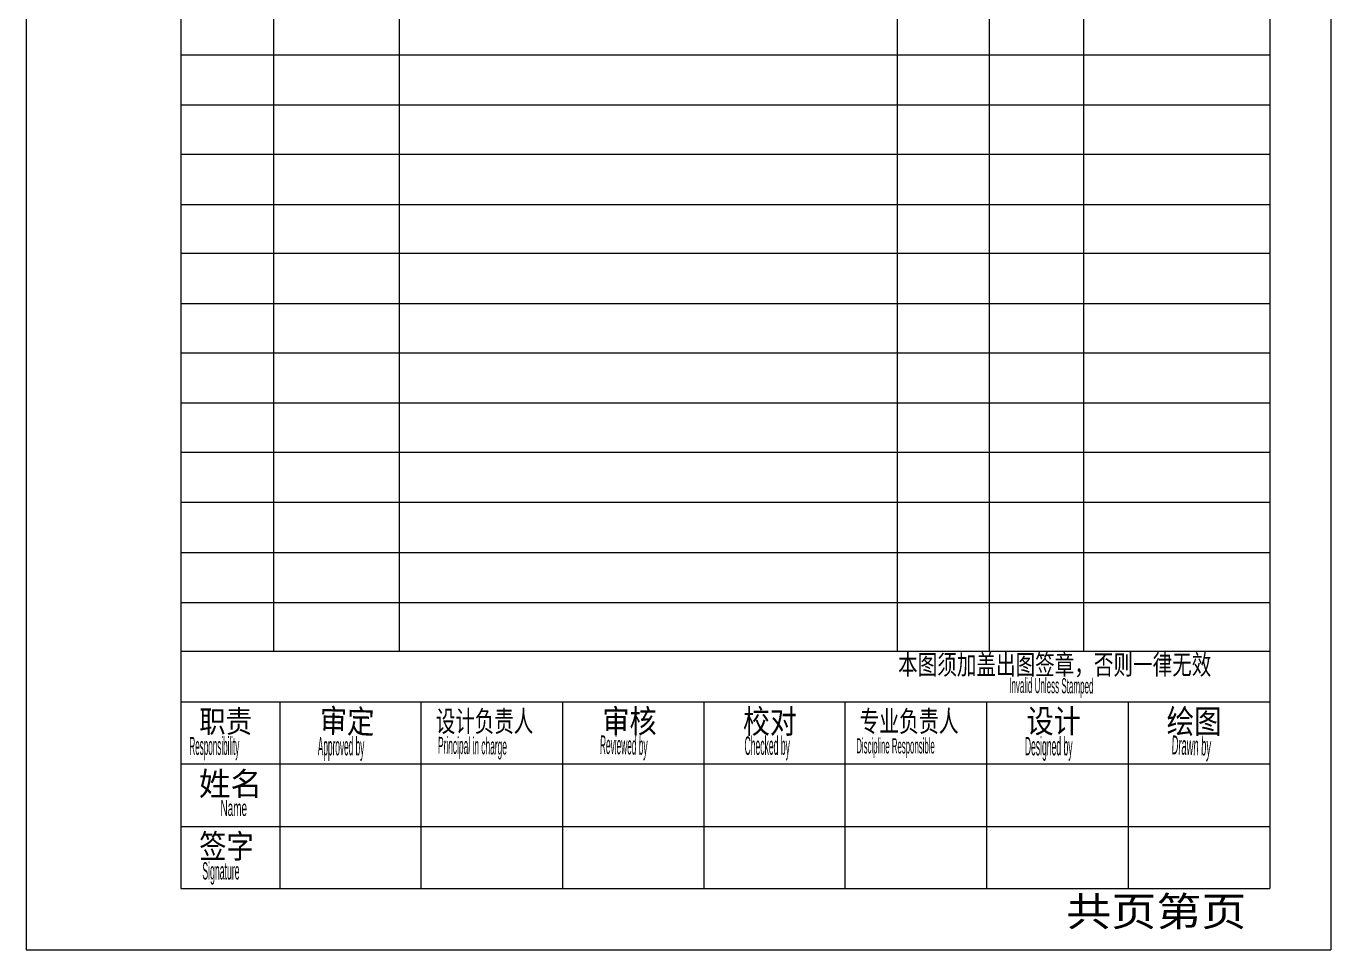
# Model space of a CAD drawing. Header units: millimetres. Extents: x 10 to 220, y 12 to 309.
# Drawn here: x 10 to 219.7, y 11.8 to 160.2 of the extents above; entities that cross this region are included whole.
import ezdxf

# ---------------------------------------------------------------- set-up
doc = ezdxf.new("R2010")
doc.units = ezdxf.units.MM
doc.layers.add('PAGE_001_OCR_TEXT', color=6, linetype='CONTINUOUS', lineweight=0)
doc.layers.add('PAGE_001_TRACE_STRAIGHT', color=5, linetype='CONTINUOUS', lineweight=0)
doc.styles.add('wqy-unicode', font='wqy-unicode')

msp = doc.modelspace()

# ---------------------------------------------------------------- linework, layer by layer
at = {"layer": 'PAGE_001_TRACE_STRAIGHT', "color": 5}
for p, q in [((10.04, 308.59), (10.04, 11.76)), ((219.69, 308.59), (219.69, 11.76)), ((34.91, 298.52), (34.91, 21.64)), ((209.9, 298.52), (209.9, 21.64)), ((49.77, 238.55), (49.77, 59.76)), ((69.99, 229.23), (69.99, 59.76)), ((149.99, 228.61), (149.99, 59.76)), ((164.8, 229.23), (164.8, 59.73)), ((179.95, 228.61), (179.95, 59.73)), ((34.91, 155.57), (209.9, 155.57)), ((34.91, 147.55), (209.9, 147.55)), ((34.91, 139.59), (209.9, 139.59)), ((34.91, 131.54), (209.9, 131.54)), ((34.91, 123.67), (209.9, 123.67)), ((34.91, 115.6), (209.9, 115.6)), ((34.91, 107.68), (209.9, 107.68)), ((34.91, 99.64), (209.9, 99.64)), ((34.91, 91.72), (209.9, 91.72)), ((34.91, 83.68), (209.9, 83.68)), ((34.91, 75.58), (209.9, 75.58)), ((34.91, 67.56), (209.9, 67.56)), ((34.91, 59.76), (209.9, 59.76)), ((34.91, 51.61), (209.9, 51.61)), ((50.81, 51.61), (50.81, 21.64)), ((73.47, 51.61), (73.47, 21.64)), ((96.21, 51.61), (96.21, 21.64)), ((118.96, 51.61), (118.96, 21.64)), ((141.61, 51.61), (141.61, 21.64)), ((164.36, 51.61), (164.36, 21.64)), ((187.1, 51.61), (187.1, 21.64)), ((34.91, 41.68), (209.9, 41.68)), ((34.91, 31.59), (209.9, 31.59)), ((34.91, 21.64), (209.9, 21.64)), ((10.04, 11.76), (219.69, 11.76))]:
    msp.add_line(p, q, dxfattribs=at)

# ---------------------------------------------------------------- texts
at = {"layer": 'PAGE_001_OCR_TEXT', "color": 6, "style": 'wqy-unicode'}
for s, height, width, p in [('本图须加盖出图签章，否则一律无效', 3.1692, 0.727641, (150.15, 56)), ('职责', 3.565, 0.872592, (37.86, 46.68)), ('设计负责人', 3.367, 0.682184, (75.87, 46.81)), ('审核', 3.763, 0.850687, (102.62, 46.64)), ('校对', 3.829, 0.825954, (125.23, 46.56)), ('专业负责人', 3.367, 0.694717, (143.93, 46.81)), ('设计', 3.763, 0.851982, (170.77, 46.64)), ('绘图', 3.829, 0.848351, (193.29, 46.56)), ('Responsibility', 2.9051, 0.334398, (36.28, 43.08)), ('Approved by', 2.9711, 0.335182, (56.91, 43.01)), ('Checked by', 2.971, 0.347757, (125.47, 43.09)), ('Designed by', 2.9711, 0.346779, (170.52, 43.01)), ('Discipline Responsible', 2.4429, 0.383749, (143.43, 43.32)), ('姓名', 3.763, 0.991287, (37.79, 36.56)), ('Name', 2.575, 0.463625, (41.28, 33.28)), ('签字', 3.829, 0.837504, (37.86, 26.5)), ('Signature', 2.773, 0.37634, (38.36, 23.07)), ('共页第页', 4.688, 1.131193, (177.18, 15.59))]:
    msp.add_text(s, height=height, dxfattribs=dict(at, width=width)).set_placement(p)
for s, height, rotation, width, p in [('Invalid Unless Stamped', 2.4434, -0.4896, 0.394538, (167.99, 53.06)), ('审定', 3.764, -1.4201, 0.858422, (57.17, 46.72)), ('Reviewed by', 2.9719, -1.3425, 0.336135, (102.22, 43.26)), ('Drawn by', 3.04, -2.2677, 0.368177, (194.06, 43.19)), ('Principal in charge', 2.7074, -0.8302, 0.37233, (76.2, 43.29))]:
    msp.add_text(s, height=height, rotation=rotation, dxfattribs=dict(at, width=width)).set_placement(p)

doc.saveas('drawing.dxf')
